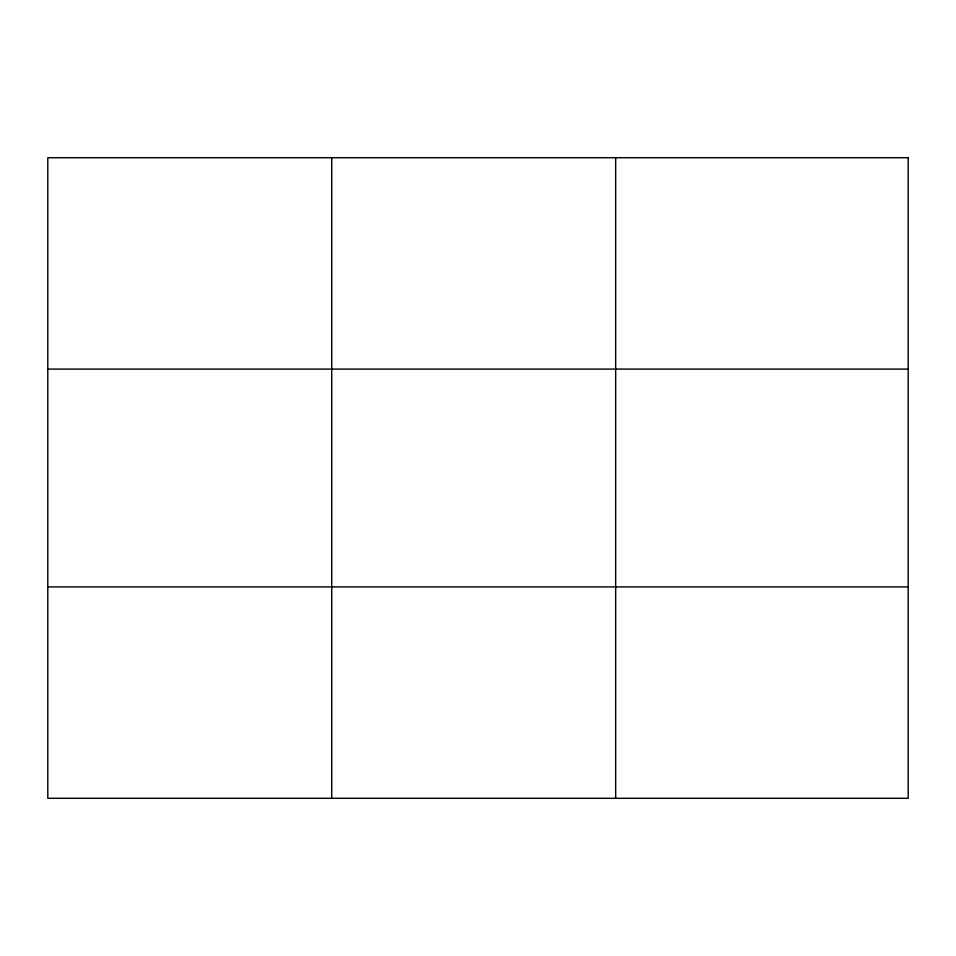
<?xml version="1.0" encoding="UTF-8"?>
<svg xmlns="http://www.w3.org/2000/svg" width="956" height="956" viewBox="0 0 956 956"><rect width="100%" height="100%" fill="white"/><g stroke="black" fill="none" stroke-linecap="round" stroke-linejoin="round"><path stroke-width="1.43" d="M331.732 157.704L331.732 798.296M615.664 157.704L615.664 798.296M47.8 369.1L908.2 369.1M47.8 586.9L908.2 586.9M908.2 157.704L908.2 798.296L47.8 798.296L47.8 157.704L908.2 157.704"/></g></svg>
